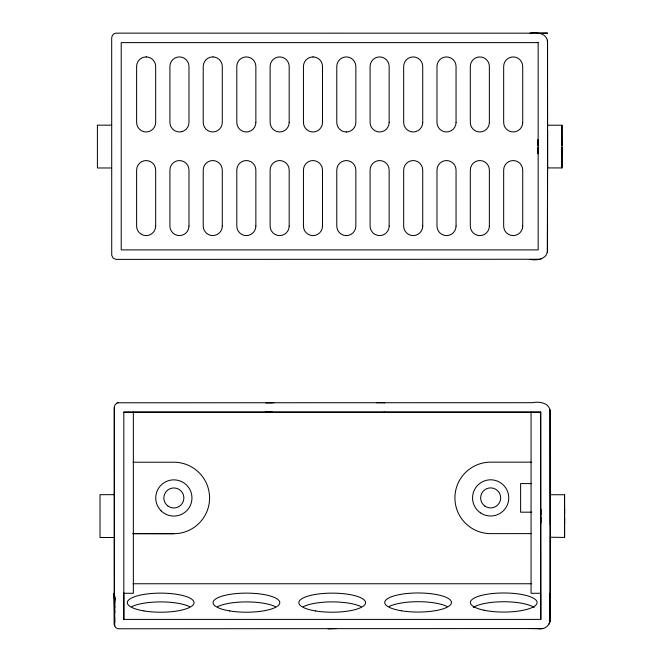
<?xml version="1.0" encoding="UTF-8"?>
<svg xmlns="http://www.w3.org/2000/svg" width="662" height="662" viewBox="0 0 662 662"><rect width="100%" height="100%" fill="white"/><g stroke="black" fill="none" stroke-linecap="round" stroke-linejoin="round"><path stroke-width="0.99" d="M114.294 537.511L114.336 624.796L115.693 627.543L117.828 628.776L543.212 628.544M114.294 495.168L114.294 407.378L114.931 404.995L116.677 403.249M123.827 592.904L123.827 619.409L540.763 619.409L540.763 412.145L123.827 412.145L123.827 619.409M538.132 147.725L538.132 153.683L538.132 147.287M538.123 145.425L538.132 139.467L538.132 145.863M540.597 619.326L540.597 592.904M540.738 517.237L540.738 523.203L540.73 516.807M540.73 514.937L540.73 508.979L540.738 515.375M547.673 127.104L547.673 125.226L561.972 125.217L561.972 145.855M529.873 259.347C536.435 260.754 546.597 259.405 547.524 251.13L547.524 41.392C546.597 33.133 536.419 31.776 529.873 33.174L115.833 33.141L114.071 33.737L112.325 35.483L111.688 37.866L111.729 255.284L113.086 258.031L115.833 259.388L539.398 259.272M547.673 130.091L547.681 167.925L561.972 167.925L561.972 125.217M543.204 628.536C546.837 627.617 549.667 624.349 550.13 620.642L550.13 410.912C549.203 402.645 539.025 401.288 532.48 402.695L117.828 402.777L116.677 403.249M561.972 147.725L561.972 153.683L561.972 152.111M561.972 145.425L561.972 139.459L561.972 141.039M564.578 517.237L564.578 523.195L564.578 521.623M564.57 514.937L564.578 508.979L564.578 510.551M564.587 518.04L564.578 537.436L550.288 537.221M550.279 537.445L550.279 494.737L564.57 494.737L564.57 519.728M549.799 609.851L550.18 593.508M549.799 602.776L550.163 593.624L549.7 595.635M549.799 599.731L550.163 593.624L549.766 595.618M549.824 597.687L550.163 593.624L549.899 621.866L550.163 593.624L549.824 595.651M549.832 596.652L550.163 593.624L549.75 596.619M547.292 252.346L547.606 167.445M548.939 624.134L549.485 623.025M540.606 259.016L541.773 258.619M117.828 402.777L118.44 402.653M123.827 412.145L540.763 412.145M547.524 41.392L547.606 125.085M550.271 525.074L550.213 410.903L550.213 494.365M550.13 410.912L549.899 409.695M328.153 628.883L336.362 628.569M539.398 33.257L547.615 33.1L529.873 33.174M541.996 628.776L529.393 628.561M376.421 402.719L384.713 402.711L383.985 402.711M273.878 402.703L265.594 402.719L272.653 402.719M266.314 412.178L265.677 412.178L272.653 412.194M384.382 412.186L383.985 412.161M146.136 56.924A9.533 9.533 0 0 1 155.669 66.448L155.669 122.437A9.533 9.533 0 0 1 146.136 131.97A9.533 9.533 0 0 1 136.612 122.437L136.612 66.448A9.533 9.533 0 0 1 146.136 56.924L146.335 56.924M312.969 56.924A9.533 9.533 0 0 1 322.502 66.448L322.502 122.437A9.533 9.533 0 0 1 312.969 131.97A9.533 9.533 0 0 1 303.444 122.437L303.444 66.448A9.533 9.533 0 0 1 312.969 56.924L313.101 56.924M111.713 125.168L97.413 125.168L97.413 167.974L111.713 167.974M346.309 131.97A9.533 9.533 0 0 0 355.842 122.437L355.842 66.448A9.533 9.533 0 0 0 346.309 56.924A9.533 9.533 0 0 0 336.784 66.448L336.784 122.437A9.533 9.533 0 0 0 346.309 131.97L346.458 131.97M346.309 235.606A9.533 9.533 0 0 0 355.842 226.073L355.842 170.084A9.533 9.533 0 0 0 346.309 160.56A9.533 9.533 0 0 0 336.784 170.084L336.784 226.073A9.533 9.533 0 0 0 346.309 235.606L346.458 235.606M133.012 462.233L173.858 462.225A35.74 35.74 0 0 1 209.589 497.956A35.74 35.74 0 0 1 173.858 533.696L133.012 533.638L173.858 533.696M531.421 462.15L490.65 462.159A35.74 35.74 0 0 0 454.918 497.898A35.74 35.74 0 0 0 490.65 533.63L531.421 533.622M531.644 483.591L520.622 483.591L520.622 512.189L531.644 512.181M133.136 583.752L531.288 583.76M123.827 593.284L133.352 593.284L133.352 412.186M540.597 593.284L531.065 593.284L531.065 412.186M537.519 628.536L540.597 628.792M550.13 620.642L550.213 537.643M540.763 619.409L540.597 412.186M547.292 40.183L547.606 41.383M114.882 598.374L114.294 593.284L114.46 625.408M114.898 599.375L114.294 593.284L114.658 625.995M114.882 600.343L114.294 593.284L114.857 622.528M114.857 601.526L114.294 593.284L114.857 612.739M114.84 603.487L114.294 593.284L114.865 607.393M564.57 494.737L564.578 515.375M564.578 537.436L564.57 516.799M561.972 167.925L561.972 147.287M114.294 407.378L114.336 624.796M303.328 606.665A33.357 9.541 0 0 1 361.096 606.657M217.558 606.673A33.357 9.541 0 0 1 275.326 606.665M131.796 606.673A33.357 9.541 0 0 1 189.564 606.665M389.223 606.475A33.357 9.541 0 0 1 446.999 606.466M473.272 607.41A33.357 9.541 0 0 1 503.749 601.75A33.357 9.541 0 0 1 534.217 607.402M181.909 131.647L179.443 131.97A9.533 9.533 0 0 1 169.911 122.437L169.911 66.448A9.533 9.533 0 0 1 179.443 56.924A9.533 9.533 0 0 1 188.976 66.448L188.976 122.437A9.533 9.533 0 0 1 181.909 131.647M538.156 42.625L121.22 42.625L121.22 249.897L538.156 249.897L538.156 42.625M213.04 56.924L212.759 56.924A9.533 9.533 0 0 0 203.226 66.448L203.226 122.437A9.533 9.533 0 0 0 212.759 131.97A9.533 9.533 0 0 0 222.283 122.437L222.283 66.448A9.533 9.533 0 0 0 215.224 57.246L213.04 56.924M114.311 494.679L100.02 494.679L100.02 537.494L114.311 537.494L114.311 494.679M522.723 122.437L522.723 66.448A9.533 9.533 0 0 0 513.191 56.924A9.533 9.533 0 0 0 503.666 66.448L503.666 122.437A9.533 9.533 0 0 0 513.191 131.97A9.533 9.533 0 0 0 522.723 122.437M522.723 226.073L522.723 170.084A9.533 9.533 0 0 0 513.191 160.56A9.533 9.533 0 0 0 503.666 170.084L503.666 226.073A9.533 9.533 0 0 0 513.191 235.606A9.533 9.533 0 0 0 522.723 226.073M489.367 122.437L489.367 66.448A9.533 9.533 0 0 0 479.842 56.924A9.533 9.533 0 0 0 470.31 66.448L470.31 122.437A9.533 9.533 0 0 0 479.842 131.97A9.533 9.533 0 0 0 489.367 122.437M489.367 226.073L489.367 170.084A9.533 9.533 0 0 0 479.842 160.56A9.533 9.533 0 0 0 470.31 170.084L470.31 226.073A9.533 9.533 0 0 0 479.842 235.606A9.533 9.533 0 0 0 489.367 226.073M456.052 122.437L456.052 66.448A9.533 9.533 0 0 0 446.519 56.924A9.533 9.533 0 0 0 436.986 66.448L436.986 122.437A9.533 9.533 0 0 0 446.519 131.97A9.533 9.533 0 0 0 456.052 122.437M456.052 226.073L456.052 170.084A9.533 9.533 0 0 0 446.519 160.56A9.533 9.533 0 0 0 436.986 170.084L436.986 226.073A9.533 9.533 0 0 0 446.519 235.606A9.533 9.533 0 0 0 456.052 226.073M422.728 122.437L422.728 66.448A9.533 9.533 0 0 0 413.204 56.924A9.533 9.533 0 0 0 403.671 66.448L403.671 122.437A9.533 9.533 0 0 0 413.204 131.97A9.533 9.533 0 0 0 422.728 122.437M422.728 226.073L422.728 170.084A9.533 9.533 0 0 0 413.204 160.56A9.533 9.533 0 0 0 403.671 170.084L403.671 226.073A9.533 9.533 0 0 0 413.204 235.606A9.533 9.533 0 0 0 422.728 226.073M389.148 122.437L389.148 66.448A9.533 9.533 0 0 0 379.624 56.924A9.533 9.533 0 0 0 370.091 66.448L370.091 122.437A9.533 9.533 0 0 0 379.624 131.97A9.533 9.533 0 0 0 389.148 122.437M389.148 226.073L389.148 170.084A9.533 9.533 0 0 0 379.624 160.56A9.533 9.533 0 0 0 370.091 170.084L370.091 226.073A9.533 9.533 0 0 0 379.624 235.606A9.533 9.533 0 0 0 389.148 226.073M322.502 226.073L322.502 170.084A9.533 9.533 0 0 0 312.969 160.56A9.533 9.533 0 0 0 303.444 170.084L303.444 226.073A9.533 9.533 0 0 0 312.969 235.606A9.533 9.533 0 0 0 322.502 226.073M289.178 122.437L289.178 66.448A9.533 9.533 0 0 0 279.654 56.924A9.533 9.533 0 0 0 270.121 66.448L270.121 122.437A9.533 9.533 0 0 0 279.654 131.97A9.533 9.533 0 0 0 289.178 122.437M289.178 226.073L289.178 170.084A9.533 9.533 0 0 0 279.654 160.56A9.533 9.533 0 0 0 270.121 170.084L270.121 226.073A9.533 9.533 0 0 0 279.654 235.606A9.533 9.533 0 0 0 289.178 226.073M255.863 122.437L255.863 66.448A9.533 9.533 0 0 0 246.33 56.924A9.533 9.533 0 0 0 236.806 66.448L236.806 122.437A9.533 9.533 0 0 0 246.33 131.97A9.533 9.533 0 0 0 255.863 122.437M255.863 226.073L255.863 170.084A9.533 9.533 0 0 0 246.33 160.56A9.533 9.533 0 0 0 236.806 170.084L236.806 226.073A9.533 9.533 0 0 0 246.33 235.606A9.533 9.533 0 0 0 255.863 226.073M222.283 226.073L222.283 170.084A9.533 9.533 0 0 0 212.759 160.56A9.533 9.533 0 0 0 203.226 170.084L203.226 226.073A9.533 9.533 0 0 0 212.759 235.606A9.533 9.533 0 0 0 222.283 226.073M188.976 226.073L188.976 170.084A9.533 9.533 0 0 0 179.443 160.56A9.533 9.533 0 0 0 169.911 170.084L169.911 226.073A9.533 9.533 0 0 0 179.443 235.606A9.533 9.533 0 0 0 188.976 226.073M155.669 226.073L155.669 170.084A9.533 9.533 0 0 0 146.136 160.56A9.533 9.533 0 0 0 136.612 170.084L136.612 226.073A9.533 9.533 0 0 0 146.136 235.606A9.533 9.533 0 0 0 155.669 226.073M401.437 610.778A33.357 9.541 0 0 0 451.459 602.503A33.357 9.541 0 0 0 401.429 594.244A33.357 9.541 0 0 0 401.437 610.778M315.534 610.935A33.357 9.541 0 0 0 365.565 602.66A33.357 9.541 0 0 0 315.534 594.41A33.357 9.541 0 0 0 315.534 610.935M229.764 610.935A33.357 9.541 0 0 0 279.794 602.66A33.357 9.541 0 0 0 229.764 594.402A33.357 9.541 0 0 0 229.764 610.935M144.002 610.935A33.357 9.541 0 0 0 194.032 602.66A33.357 9.541 0 0 0 144.002 594.41A33.357 9.541 0 0 0 144.002 610.935M484.129 610.24A33.357 9.541 0 0 0 536.915 603.521A33.357 9.541 0 0 0 490.186 593.806A33.357 9.541 0 0 0 484.129 610.24M484.849 506.049A10.004 10.004 0 0 0 500.613 498.842A10.004 10.004 0 0 0 486.487 488.796A10.004 10.004 0 0 0 484.849 506.049M168.049 506.116A10.004 10.004 0 0 0 183.813 498.908A10.004 10.004 0 0 0 169.695 488.862A10.004 10.004 0 0 0 168.049 506.116M161.048 510.766A18.106 18.106 0 0 0 191.343 502.648A18.106 18.106 0 0 0 169.166 480.471A18.106 18.106 0 0 0 161.048 510.766M480.43 512.843A18.106 18.106 0 0 0 508.706 499.272A18.106 18.106 0 0 0 482.813 481.58A18.106 18.106 0 0 0 480.43 512.843"/></g></svg>
